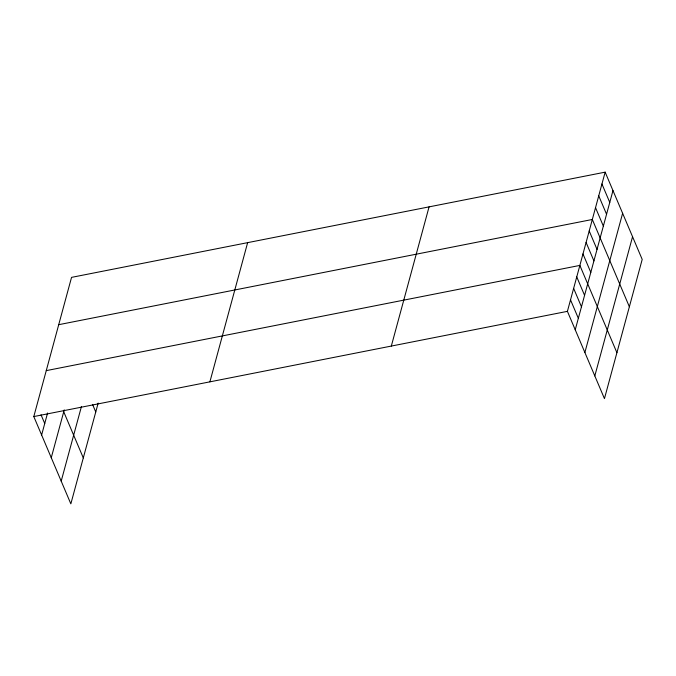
<?xml version="1.0" encoding="UTF-8"?>
<svg xmlns="http://www.w3.org/2000/svg" width="676" height="676" viewBox="0 0 676 676"><rect width="100%" height="100%" fill="white"/><g stroke="black" fill="none" stroke-linecap="round" stroke-linejoin="round"><path stroke-width="1.01" d="M98.164 403.099L70.845 503.848L33.8 416.568L71.546 277.371L605.155 172.152L642.2 259.432L604.454 398.629L567.409 311.349L605.155 172.152M41.625 434.998L47.59 412.985M51.266 457.72L64.245 409.867M61.203 481.126L81.45 406.479M209.89 381.847L247.636 242.65M391.32 346.07L429.066 206.873M575.234 329.787L612.98 190.581M584.875 352.509L622.621 213.303M594.812 375.915L632.559 236.71M58.711 324.691L592.32 219.48L629.364 306.76M46.255 370.634L579.864 265.415L616.909 352.695M33.8 416.568L567.409 311.349M601.944 183.982L609.769 202.42M598.733 195.82L606.558 214.25M595.522 207.65L603.347 226.08M589.202 230.964L597.026 249.393M586.092 242.447L593.917 260.877M582.974 253.931L590.799 272.369M576.746 276.898L584.571 295.336M573.637 288.382L581.461 306.82M570.519 299.865L578.343 318.303M92.544 404.4L95.764 411.98M63.721 411.785L83.309 457.914M41.033 414.785L44.734 423.514"/></g></svg>
